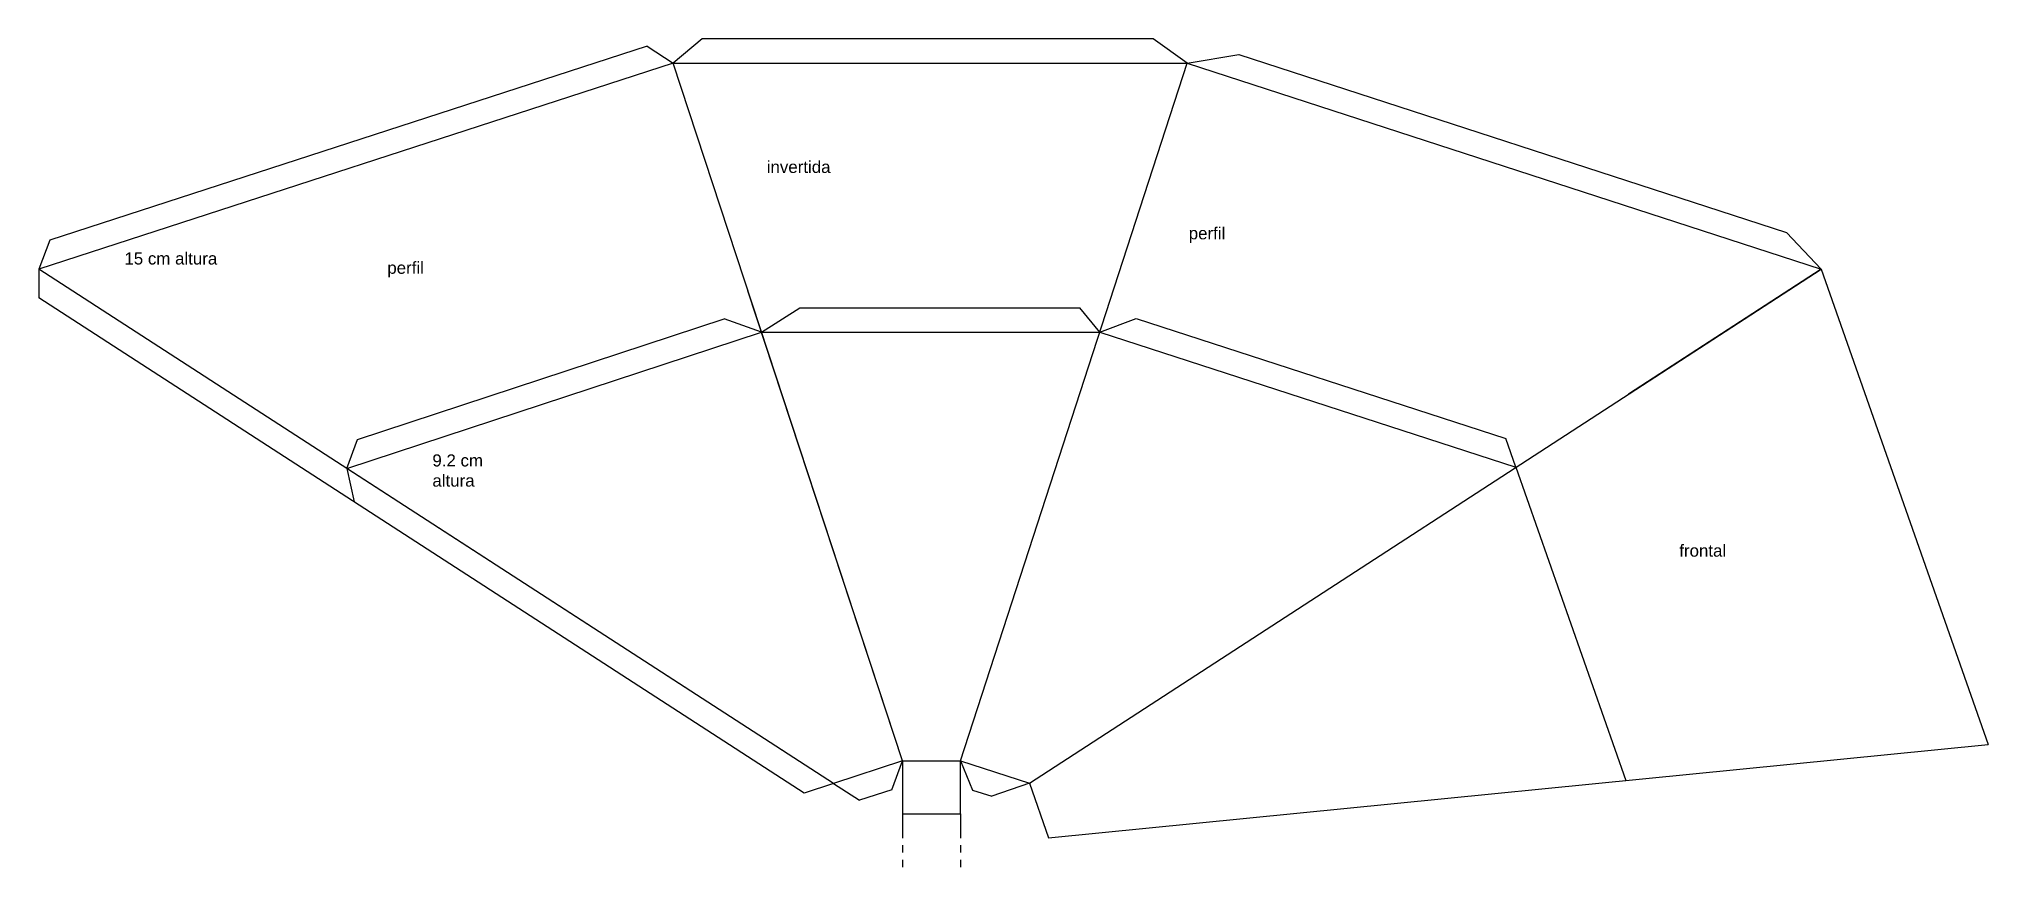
# Model space of a CAD drawing. Header units: millimetres. Extents: x -129 to 275, y 28 to 199.
import ezdxf

# ---------------------------------------------------------------- set-up
doc = ezdxf.new("R2010")
doc.units = ezdxf.units.MM
doc.styles.get("Standard").update_dxf_attribs({"font": 'arial.ttf'})

msp = doc.modelspace()

# ---------------------------------------------------------------- linework, layer by layer
for p, q in [((-2.82, 197.92), (-126.46, 157.74)), ((-2.82, 197.92), (2.53, 194.4)), ((8.53, 199.4), (2.53, 194.4)), ((101.87, 199.4), (8.53, 199.4)), ((108.92, 194.4), (101.87, 199.4)), ((2.53, 194.4), (-128.72, 151.75)), ((50, 50), (2.53, 194.4)), ((2.53, 194.4), (105.53, 194.4)), ((62, 50), (108.92, 194.4)), ((105.53, 194.4), (108.92, 194.4)), ((108.92, 194.4), (119.62, 196.18)), ((108.92, 194.4), (240.16, 151.75)), ((119.62, 196.18), (233, 159.34)), ((-126.46, 157.74), (-128.72, 151.75)), ((240.16, 151.75), (233, 159.34)), ((35.75, 45.32), (-128.72, 151.75)), ((-128.72, 151.75), (-128.72, 145.8)), ((76.27, 45.36), (240.16, 151.75)), ((240.16, 151.75), (200.25, 125.85)), ((240.16, 151.75), (274.68, 53.35)), ((29.65, 43.31), (-128.72, 145.8)), ((50, 50), (18.02, 147.28)), ((-62.8, 116.5), (13.11, 141.45)), ((20.83, 138.73), (13.11, 141.45)), ((20.83, 138.73), (28.76, 143.73)), ((28.76, 143.73), (86.71, 143.73)), ((90.83, 138.73), (86.71, 143.73)), ((90.83, 138.73), (98.36, 141.54)), ((98.36, 141.54), (174.89, 116.67)), ((-64.99, 110.51), (20.83, 138.73)), ((20.83, 138.73), (90.83, 138.73)), ((90.83, 138.73), (176.98, 110.74)), ((-64.99, 110.51), (-62.8, 116.5)), ((176.98, 110.74), (174.89, 116.67)), ((35.75, 45.32), (-64.99, 110.51)), ((-64.99, 110.51), (-63.51, 103.6)), ((176.98, 110.74), (199.72, 45.91)), ((80.24, 34.04), (274.68, 53.35)), ((50, 50), (35.75, 45.32)), ((47.78, 44.01), (50, 50)), ((50, 50), (62, 50)), ((50, 50), (50, 39)), ((62, 50), (76.27, 45.36)), ((62, 39), (62, 50)), ((62, 50), (64.47, 43.94)), ((35.75, 45.32), (29.65, 43.31)), ((35.75, 45.32), (41.14, 41.83)), ((76.27, 45.36), (68.49, 42.64)), ((76.27, 45.36), (80.24, 34.04)), ((47.78, 44.01), (41.14, 41.83)), ((64.47, 43.94), (68.49, 42.64)), ((50, 39), (62, 39)), ((50, 39), (50, 34)), ((62, 39), (62, 34)), ((50, 32.5), (50, 31)), ((62, 32.5), (62, 31)), ((50, 29.5), (50, 28)), ((62, 29.5), (62, 28))]:
    msp.add_line(p, q)

# ---------------------------------------------------------------- texts
at = {"char_height": 2.5, "attachment_point": 1}
for s, width, insert in [('invertida', 34.6609, (21.91, 174.17)), ('perfil', 36.3383, (109.25, 160.43)), ('15 cm altura', 19.0377, (-111.03, 155.21)), ('perfil', 25.9204, (-56.62, 153.29)), ('9.2 cm altura', 17.4925, (-47.29, 113.41)), ('frontal', 33.7418, (210.78, 94.74))]:
    msp.add_mtext_dynamic_manual_height_columns(s, width=width, gutter_width=12.5, heights=[0], dxfattribs=dict(at, insert=insert))

doc.saveas('drawing.dxf')
